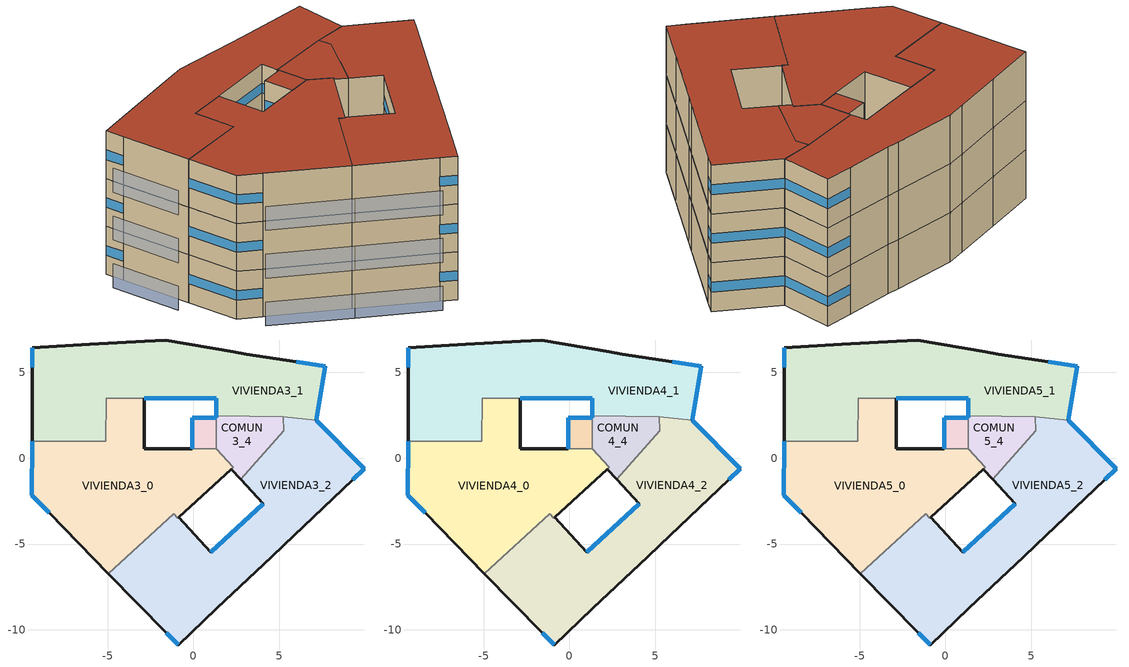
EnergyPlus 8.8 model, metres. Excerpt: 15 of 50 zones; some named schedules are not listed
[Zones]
VIVIENDA3_0
 floor outside (Project Floor): 1.32,0.54 2.31,-0.54 2.2,-0.64 -0.86,-3.45 -0.92,-3.5 -1.16,-3.23 -4.96,-6.72 -8.4,-3.19 -9.41,-2.16 -9.4,0.99 -5.1,0.97 -5.09,3.5 -2.86,3.49 -2.86,0.54 -0.08,0.54 z6
 wall outside (Project Partition): -0.86,-3.45 2.2,-0.64 / -0.08,0.54 -2.86,0.54 -2.86,3.49 / -9.4,0.99 -9.41,-2.16 -8.4,-3.19 -4.96,-6.72 z6:9
 wall to VIVIENDA3_2 (Project Partition): -4.96,-6.72 -1.16,-3.23 -0.92,-3.5 -0.86,-3.45 z6:9
 wall to COMUN3_4 (Project Partition): 2.2,-0.64 2.31,-0.54 1.32,0.54 z6:9
 wall to COMUN3_3 (Project Partition): 1.32,0.54 -0.08,0.54 z6:9
 wall to VIVIENDA3_1 (Project Partition): -2.86,3.49 -5.09,3.5 -5.1,0.97 -9.4,0.99 z6:9
 window (Project External Window): -9.4,0.99 -9.41,-2.16 / -9.41,-2.16 -8.4,-3.19 z7.2:7.8
 roof outside (Project Flat Roof): -0.86,-3.45 2.2,-0.64 2.31,-0.54 1.32,0.54 -0.08,0.54 -2.86,0.54 -2.86,3.49 -5.09,3.5 -5.1,0.97 -9.4,0.99 -9.41,-2.16 -8.4,-3.19 -4.96,-6.72 -1.16,-3.23 -0.92,-3.5 z9
VIVIENDA3_1
 floor outside (Project Floor): 7.68,5.34 7.15,2.22 5.22,2.42 1.32,2.48 1.32,3.49 -2.86,3.49 -5.09,3.5 -5.1,0.97 -9.4,0.99 -9.38,5.29 -9.38,6.42 -6.05,6.62 -2.83,6.81 -1.62,6.88 2.31,6.19 3.07,6.06 5.97,5.6 z6
 wall outside (Project Partition): -2.86,3.49 1.32,3.49 1.32,2.48 / 7.15,2.22 7.68,5.34 5.97,5.6 3.07,6.06 2.31,6.19 -1.62,6.88 -2.83,6.81 -6.05,6.62 -9.38,6.42 -9.38,5.29 -9.4,0.99 z6:9
 wall to COMUN3_4 (Project Partition): 1.32,2.48 5.22,2.42 z6:9
 wall to VIVIENDA3_2 (Project Partition): 5.22,2.42 7.15,2.22 z6:9
 window (Project External Window): -2.85,3.49 1.32,3.49 / 1.32,3.49 1.32,2.48 / 7.15,2.22 7.68,5.34 / 7.68,5.34 5.98,5.6 / -9.38,6.42 -9.38,5.29 z7.2:7.8
 roof outside (Project Flat Roof): 7.15,2.22 7.68,5.34 5.97,5.6 3.07,6.06 2.31,6.19 -1.62,6.88 -2.83,6.81 -6.05,6.62 -9.38,6.42 -9.38,5.29 -9.4,0.99 -5.1,0.97 -5.09,3.5 -2.86,3.49 1.32,3.49 1.32,2.48 5.22,2.42 z9
VIVIENDA3_2
 floor outside (Project Floor): 7.15,2.22 9.93,-0.63 9.28,-1.25 5.26,-5.06 4.54,-5.74 1.36,-8.75 -0.89,-10.88 -1.59,-10.16 -4.96,-6.72 -1.16,-3.23 -0.92,-3.5 -0.86,-3.45 1,-5.47 4.06,-2.66 2.74,-1.23 5.25,1.6 5.22,2.42 z6
 wall outside (Project Partition): -4.96,-6.72 -1.59,-10.16 -0.89,-10.88 1.36,-8.75 4.54,-5.74 5.26,-5.06 9.28,-1.25 9.93,-0.63 7.15,2.22 / 2.74,-1.23 4.06,-2.66 1,-5.47 -0.86,-3.45 z6:9
 wall to COMUN3_4 (Project Partition): 5.22,2.42 5.25,1.6 2.74,-1.23 z6:9
 window (Project External Window): -1.59,-10.16 -0.89,-10.88 / 9.28,-1.25 9.93,-0.63 / 9.93,-0.63 7.16,2.22 / 4.06,-2.66 1.01,-5.47 z7.2:7.8
 roof outside (Project Flat Roof): 4.54,-5.74 5.26,-5.06 9.28,-1.25 9.93,-0.63 7.15,2.22 5.22,2.42 5.25,1.6 2.74,-1.23 4.06,-2.66 1,-5.47 -0.86,-3.45 -0.92,-3.5 -1.16,-3.23 -4.96,-6.72 -1.59,-10.16 -0.89,-10.88 1.36,-8.75 z9
COMUN3_3
 floor outside (Project Floor): 1.32,2.36 1.32,0.54 -0.08,0.54 -0.08,2.36 z6
 wall outside (Project Partition): 1.32,2.36 -0.08,2.36 -0.08,0.54 z6:9
 wall to COMUN3_4 (Project Partition): 1.32,0.54 1.32,2.36 z6:9
 window (Project External Window): 1.32,2.36 -0.07,2.36 / -0.08,2.36 -0.08,0.54 z7.2:7.8
 roof outside (Project Flat Roof): 1.32,0.54 1.32,2.36 -0.08,2.36 -0.08,0.54 z9
COMUN3_4
 floor outside (Project Floor): 5.22,2.42 5.25,1.6 2.74,-1.23 2.2,-0.64 2.31,-0.54 1.32,0.54 1.32,2.36 1.32,2.48 z6
 wall outside (Project Partition): 2.2,-0.64 2.74,-1.23 / 1.32,2.48 1.32,2.36 z6:9
 window (Project External Window): 1.32,2.48 1.32,2.36 z7.2:7.8
 roof outside (Project Flat Roof): 2.74,-1.23 5.25,1.6 5.22,2.42 1.32,2.48 1.32,2.36 1.32,0.54 2.31,-0.54 2.2,-0.64 z9
VIVIENDA4_0
 floor outside (Project Floor): 1.32,0.54 2.31,-0.54 2.2,-0.64 -0.86,-3.45 -0.92,-3.5 -1.16,-3.23 -4.96,-6.72 -8.4,-3.19 -9.41,-2.16 -9.4,0.99 -5.1,0.97 -5.09,3.5 -2.86,3.49 -2.86,0.54 -0.08,0.54 z9
 wall outside (Project Partition): -0.86,-3.45 2.2,-0.64 / -0.08,0.54 -2.86,0.54 -2.86,3.49 / -9.4,0.99 -9.41,-2.16 -8.4,-3.19 -4.96,-6.72 z9:12
 wall to VIVIENDA4_2 (Project Partition): -4.96,-6.72 -1.16,-3.23 -0.92,-3.5 -0.86,-3.45 z9:12
 wall to COMUN4_4 (Project Partition): 2.2,-0.64 2.31,-0.54 1.32,0.54 z9:12
 wall to COMUN4_3 (Project Partition): 1.32,0.54 -0.08,0.54 z9:12
 wall to VIVIENDA4_1 (Project Partition): -2.86,3.49 -5.09,3.5 -5.1,0.97 -9.4,0.99 z9:12
 window (Project External Window): -9.4,0.99 -9.41,-2.16 / -9.41,-2.16 -8.4,-3.19 z10.2:10.8
 roof outside (Project Flat Roof): -0.86,-3.45 2.2,-0.64 2.31,-0.54 1.32,0.54 -0.08,0.54 -2.86,0.54 -2.86,3.49 -5.09,3.5 -5.1,0.97 -9.4,0.99 -9.41,-2.16 -8.4,-3.19 -4.96,-6.72 -1.16,-3.23 -0.92,-3.5 z12
VIVIENDA4_1
 floor outside (Project Floor): 7.68,5.34 7.15,2.22 5.22,2.42 1.32,2.48 1.32,3.49 -2.86,3.49 -5.09,3.5 -5.1,0.97 -9.4,0.99 -9.38,5.29 -9.38,6.42 -6.05,6.62 -2.83,6.81 -1.62,6.88 2.31,6.19 3.07,6.06 5.97,5.6 z9
 wall outside (Project Partition): -2.86,3.49 1.32,3.49 1.32,2.48 / 7.15,2.22 7.68,5.34 5.97,5.6 3.07,6.06 2.31,6.19 -1.62,6.88 -2.83,6.81 -6.05,6.62 -9.38,6.42 -9.38,5.29 -9.4,0.99 z9:12
 wall to COMUN4_4 (Project Partition): 1.32,2.48 5.22,2.42 z9:12
 wall to VIVIENDA4_2 (Project Partition): 5.22,2.42 7.15,2.22 z9:12
 window (Project External Window): -2.85,3.49 1.32,3.49 / 1.32,3.49 1.32,2.48 / 7.15,2.22 7.68,5.34 / 7.68,5.34 5.98,5.6 / -9.38,6.42 -9.38,5.29 z10.2:10.8
 roof outside (Project Flat Roof): 7.15,2.22 7.68,5.34 5.97,5.6 3.07,6.06 2.31,6.19 -1.62,6.88 -2.83,6.81 -6.05,6.62 -9.38,6.42 -9.38,5.29 -9.4,0.99 -5.1,0.97 -5.09,3.5 -2.86,3.49 1.32,3.49 1.32,2.48 5.22,2.42 z12
VIVIENDA4_2
 floor outside (Project Floor): 7.15,2.22 9.93,-0.63 9.28,-1.25 5.26,-5.06 4.54,-5.74 1.36,-8.75 -0.89,-10.88 -1.59,-10.16 -4.96,-6.72 -1.16,-3.23 -0.92,-3.5 -0.86,-3.45 1,-5.47 4.06,-2.66 2.74,-1.23 5.25,1.6 5.22,2.42 z9
 wall outside (Project Partition): -4.96,-6.72 -1.59,-10.16 -0.89,-10.88 1.36,-8.75 4.54,-5.74 5.26,-5.06 9.28,-1.25 9.93,-0.63 7.15,2.22 / 2.74,-1.23 4.06,-2.66 1,-5.47 -0.86,-3.45 z9:12
 wall to COMUN4_4 (Project Partition): 5.22,2.42 5.25,1.6 2.74,-1.23 z9:12
 window (Project External Window): -1.59,-10.16 -0.89,-10.88 / 9.28,-1.25 9.93,-0.63 / 9.93,-0.63 7.16,2.22 / 4.06,-2.66 1.01,-5.47 z10.2:10.8
 roof outside (Project Flat Roof): 4.54,-5.74 5.26,-5.06 9.28,-1.25 9.93,-0.63 7.15,2.22 5.22,2.42 5.25,1.6 2.74,-1.23 4.06,-2.66 1,-5.47 -0.86,-3.45 -0.92,-3.5 -1.16,-3.23 -4.96,-6.72 -1.59,-10.16 -0.89,-10.88 1.36,-8.75 z12
COMUN4_3
 floor outside (Project Floor): 1.32,2.36 1.32,0.54 -0.08,0.54 -0.08,2.36 z9
 wall outside (Project Partition): 1.32,2.36 -0.08,2.36 -0.08,0.54 z9:12
 wall to COMUN4_4 (Project Partition): 1.32,0.54 1.32,2.36 z9:12
 window (Project External Window): 1.32,2.36 -0.07,2.36 / -0.08,2.36 -0.08,0.54 z10.2:10.8
 roof outside (Project Flat Roof): 1.32,0.54 1.32,2.36 -0.08,2.36 -0.08,0.54 z12
COMUN4_4
 floor outside (Project Floor): 5.22,2.42 5.25,1.6 2.74,-1.23 2.2,-0.64 2.31,-0.54 1.32,0.54 1.32,2.36 1.32,2.48 z9
 wall outside (Project Partition): 2.2,-0.64 2.74,-1.23 / 1.32,2.48 1.32,2.36 z9:12
 window (Project External Window): 1.32,2.48 1.32,2.36 z10.2:10.8
 roof outside (Project Flat Roof): 2.74,-1.23 5.25,1.6 5.22,2.42 1.32,2.48 1.32,2.36 1.32,0.54 2.31,-0.54 2.2,-0.64 z12
VIVIENDA5_0
 floor outside (Project Floor): 1.32,0.54 2.31,-0.54 2.2,-0.64 -0.86,-3.45 -0.92,-3.5 -1.16,-3.23 -4.96,-6.72 -8.4,-3.19 -9.41,-2.16 -9.4,0.99 -5.1,0.97 -5.09,3.5 -2.86,3.49 -2.86,0.54 -0.08,0.54 z12
 wall outside (Project Partition): -0.86,-3.45 2.2,-0.64 / -0.08,0.54 -2.86,0.54 -2.86,3.49 / -9.4,0.99 -9.41,-2.16 -8.4,-3.19 -4.96,-6.72 z12:15
 wall to VIVIENDA5_2 (Project Partition): -4.96,-6.72 -1.16,-3.23 -0.92,-3.5 -0.86,-3.45 z12:15
 wall to COMUN5_4 (Project Partition): 2.2,-0.64 2.31,-0.54 1.32,0.54 z12:15
 wall to COMUN5_3 (Project Partition): 1.32,0.54 -0.08,0.54 z12:15
 wall to VIVIENDA5_1 (Project Partition): -2.86,3.49 -5.09,3.5 -5.1,0.97 -9.4,0.99 z12:15
 window (Project External Window): -9.4,0.99 -9.41,-2.16 / -9.41,-2.16 -8.4,-3.19 z13.2:13.8
 roof outside (Project Flat Roof): -0.86,-3.45 2.2,-0.64 2.31,-0.54 1.32,0.54 -0.08,0.54 -2.86,0.54 -2.86,3.49 -5.09,3.5 -5.1,0.97 -9.4,0.99 -9.41,-2.16 -8.4,-3.19 -4.96,-6.72 -1.16,-3.23 -0.92,-3.5 z15
VIVIENDA5_1
 floor outside (Project Floor): 7.68,5.34 7.15,2.22 5.22,2.42 1.32,2.48 1.32,3.49 -2.86,3.49 -5.09,3.5 -5.1,0.97 -9.4,0.99 -9.38,5.29 -9.38,6.42 -6.05,6.62 -2.83,6.81 -1.62,6.88 2.31,6.19 3.07,6.06 5.97,5.6 z12
 wall outside (Project Partition): -2.86,3.49 1.32,3.49 1.32,2.48 / 7.15,2.22 7.68,5.34 5.97,5.6 3.07,6.06 2.31,6.19 -1.62,6.88 -2.83,6.81 -6.05,6.62 -9.38,6.42 -9.38,5.29 -9.4,0.99 z12:15
 wall to COMUN5_4 (Project Partition): 1.32,2.48 5.22,2.42 z12:15
 wall to VIVIENDA5_2 (Project Partition): 5.22,2.42 7.15,2.22 z12:15
 window (Project External Window): -2.85,3.49 1.32,3.49 / 1.32,3.49 1.32,2.48 / 7.15,2.22 7.68,5.34 / 7.68,5.34 5.98,5.6 / -9.38,6.42 -9.38,5.29 z13.2:13.8
 roof outside (Project Flat Roof): 7.15,2.22 7.68,5.34 5.97,5.6 3.07,6.06 2.31,6.19 -1.62,6.88 -2.83,6.81 -6.05,6.62 -9.38,6.42 -9.38,5.29 -9.4,0.99 -5.1,0.97 -5.09,3.5 -2.86,3.49 1.32,3.49 1.32,2.48 5.22,2.42 z15
VIVIENDA5_2
 floor outside (Project Floor): 7.15,2.22 9.93,-0.63 9.28,-1.25 5.26,-5.06 4.54,-5.74 1.36,-8.75 -0.89,-10.88 -1.59,-10.16 -4.96,-6.72 -1.16,-3.23 -0.92,-3.5 -0.86,-3.45 1,-5.47 4.06,-2.66 2.74,-1.23 5.25,1.6 5.22,2.42 z12
 wall outside (Project Partition): -4.96,-6.72 -1.59,-10.16 -0.89,-10.88 1.36,-8.75 4.54,-5.74 5.26,-5.06 9.28,-1.25 9.93,-0.63 7.15,2.22 / 2.74,-1.23 4.06,-2.66 1,-5.47 -0.86,-3.45 z12:15
 wall to COMUN5_4 (Project Partition): 5.22,2.42 5.25,1.6 2.74,-1.23 z12:15
 window (Project External Window): -1.59,-10.16 -0.89,-10.88 / 9.28,-1.25 9.93,-0.63 / 9.93,-0.63 7.16,2.22 / 4.06,-2.66 1.01,-5.47 z13.2:13.8
 roof outside (Project Flat Roof): 4.54,-5.74 5.26,-5.06 9.28,-1.25 9.93,-0.63 7.15,2.22 5.22,2.42 5.25,1.6 2.74,-1.23 4.06,-2.66 1,-5.47 -0.86,-3.45 -0.92,-3.5 -1.16,-3.23 -4.96,-6.72 -1.59,-10.16 -0.89,-10.88 1.36,-8.75 z15
COMUN5_3
 floor outside (Project Floor): 1.32,2.36 1.32,0.54 -0.08,0.54 -0.08,2.36 z12
 wall outside (Project Partition): 1.32,2.36 -0.08,2.36 -0.08,0.54 z12:15
 wall to COMUN5_4 (Project Partition): 1.32,0.54 1.32,2.36 z12:15
 window (Project External Window): 1.32,2.36 -0.07,2.36 / -0.08,2.36 -0.08,0.54 z13.2:13.8
 roof outside (Project Flat Roof): 1.32,0.54 1.32,2.36 -0.08,2.36 -0.08,0.54 z15
COMUN5_4
 floor outside (Project Floor): 5.22,2.42 5.25,1.6 2.74,-1.23 2.2,-0.64 2.31,-0.54 1.32,0.54 1.32,2.36 1.32,2.48 z12
 wall outside (Project Partition): 2.2,-0.64 2.74,-1.23 / 1.32,2.48 1.32,2.36 z12:15
 window (Project External Window): 1.32,2.48 1.32,2.36 z13.2:13.8
 roof outside (Project Flat Roof): 2.74,-1.23 5.25,1.6 5.22,2.42 1.32,2.48 1.32,2.36 1.32,0.54 2.31,-0.54 2.2,-0.64 z15
shading: -9.12,-3.89 -5.69,-7.39 / -5.69,-7.39 -2.3,-10.86 / -1.59,-10.16 -4.96,-6.72 / -4.96,-6.72 -8.4,-3.19 / -10.38,5.29 -10.4,0.99 z12:13.5; -9.12,-3.89 -5.69,-7.39 / -5.69,-7.39 -2.3,-10.86 / -1.59,-10.16 -4.96,-6.72 / -4.96,-6.72 -8.4,-3.19 / -10.38,5.29 -10.4,0.99 z9:10.5; -9.12,-3.89 -5.69,-7.39 / -5.69,-7.39 -2.3,-10.86 / -1.59,-10.16 -4.96,-6.72 / -4.96,-6.72 -8.4,-3.19 / -10.38,5.29 -10.4,0.99 z6:7.5
[Building]
bcn: North Axis=0; Terrain=City; Solar Distribution=FullInteriorAndExteriorWithReflections
[Site:Location]
BARCELONA	ESP: Latitude=41.28; Longitude=2.07; Time Zone=1; Elevation=6
[SizingPeriod:DesignDay] Day of Month=21; DryBulb Temperature Range Modifier Type=DefaultMultipliers; Barometric Pressure=101253; Rain Indicator=No; Snow Indicator=No; Daylight Saving Time Indicator=No
Name | Month | Day Type | Maximum DryBulb Temperature | Daily DryBulb Temperature Range | Humidity Condition Type | Wetbulb or DewPoint at Maximum DryBulb | Wind Speed | Wind Direction | Solar Model Indicator | Sky Clearness | ASHRAE Clear Sky Optical Depth for Beam Irradiance taub | ASHRAE Clear Sky Optical Depth for Diffuse Irradiance taud
BARCELONA Ann Htg 99.6% Condns DB | 1 | WinterDesignDay | 0.9 | 0 | Wetbulb | 0.9 | 4.3 | 350 | ASHRAEClearSky | 0
BARCELONA Ann Hum_n 99.6% Condns DP=>MCDB | 1 | WinterDesignDay | 5.5 | 0 | Dewpoint | -7.1 | 4.3 | 350 | ASHRAEClearSky | 0
BARCELONA Ann Htg Wind 99.6% Condns WS=>MCDB | 1 | WinterDesignDay | 11.2 | 0 | Wetbulb | 11.2 | 10.9 | 350 | ASHRAEClearSky | 0
BARCELONA Ann Clg .4% Condns DB=>MWB | 8 | SummerDesignDay | 30.2 | 7.7 | Wetbulb | 23.8 | 4.4 | 210 | ASHRAETau |  | 0.492 | 1.927
[MATERIAL]
DefaultMaterial: Roughness=Rough; Thickness=0.1; Conductivity=0.1; Density=1000; Specific Heat=1000; Thermal Absorptance=0.9; Solar Absorptance=0.7; Visible Absorptance=0.7
[WINDOWMATERIAL:SIMPLEGLAZINGSYSTEM]
DefaultGlazing: UFactor=2.7; Solar Heat Gain Coefficient=0.763; Visible Transmittance=0.8
[CONSTRUCTION]
Project Partition; Project Floor; Project Flat Roof: DefaultMaterial
Project External Window: DefaultGlazing
[ZONE] Type=1; Multiplier=1; Ceiling Height=autocalculate; Volume=autocalculate; Floor Area=autocalculate; Part of Total Floor Area=Yes
VIVIENDA5_0; VIVIENDA5_1; VIVIENDA5_2; COMUN5_3; COMUN5_4; VIVIENDA4_0; VIVIENDA4_1; VIVIENDA4_2; COMUN4_3; COMUN4_4; VIVIENDA3_0; VIVIENDA3_1; VIVIENDA3_2; COMUN3_3; COMUN3_4
[PEOPLE] Number of People Schedule=MidriseApartment Apartment Occ; Number of People Calculation Method=People/Area; People per Zone Floor Area=0.0283092; Fraction Radiant=0.3; Sensible Heat Fraction=autocalculate; Activity Level Schedule=MidriseApartment Activity; Carbon Dioxide Generation Rate=3.82e-08; Enable ASHRAE 55 Comfort Warnings=No; Mean Radiant Temperature Calculation Type=ZoneAveraged; Clothing Insulation Calculation Method=ClothingInsulationSchedule
Name | Zone or ZoneList
vivienda5_0People | vivienda5_0
vivienda5_1People | vivienda5_1
vivienda5_2People | vivienda5_2
vivienda4_0People | vivienda4_0
vivienda4_1People | vivienda4_1
vivienda4_2People | vivienda4_2
vivienda3_0People | vivienda3_0
vivienda3_1People | vivienda3_1
vivienda3_2People | vivienda3_2
[LIGHTS] Design Level Calculation Method=Watts/Area; Return Air Fraction=0; Fraction Radiant=0; Fraction Visible=0; Fraction Replaceable=1; EndUse Subcategory=General; Return Air Fraction Calculated from Plenum Temperature=No; Return Air Fraction Function of Plenum Temperature Coefficient 1=0; Return Air Fraction Function of Plenum Temperature Coefficient 2=0
Name | Zone or ZoneList | Schedule | Watts per Zone Floor Area
vivienda5_0Lights | vivienda5_0 | MidriseApartment Apartment Light | 11.8404
vivienda5_1Lights | vivienda5_1 | MidriseApartment Apartment Light | 11.8404
vivienda5_2Lights | vivienda5_2 | MidriseApartment Apartment Light | 11.8404
comun5_3Lights | comun5_3 | MidriseApartment Corridor Light | 5.38198
comun5_4Lights | comun5_4 | MidriseApartment Corridor Light | 5.38198
vivienda4_0Lights | vivienda4_0 | MidriseApartment Apartment Light | 11.8404
vivienda4_1Lights | vivienda4_1 | MidriseApartment Apartment Light | 11.8404
vivienda4_2Lights | vivienda4_2 | MidriseApartment Apartment Light | 11.8404
comun4_3Lights | comun4_3 | MidriseApartment Corridor Light | 5.38198
comun4_4Lights | comun4_4 | MidriseApartment Corridor Light | 5.38198
vivienda3_0Lights | vivienda3_0 | MidriseApartment Apartment Light | 11.8404
vivienda3_1Lights | vivienda3_1 | MidriseApartment Apartment Light | 11.8404
vivienda3_2Lights | vivienda3_2 | MidriseApartment Apartment Light | 11.8404
comun3_3Lights | comun3_3 | MidriseApartment Corridor Light | 5.38198
comun3_4Lights | comun3_4 | MidriseApartment Corridor Light | 5.38198
[ELECTRICEQUIPMENT] Schedule=MidriseApartment Apartment Equip; Design Level Calculation Method=Watts/Area; Watts per Zone Floor Area=3.87503; Fraction Latent=0; Fraction Radiant=0; Fraction Lost=0; EndUse Subcategory=ElectricEquipment
Name | Zone or ZoneList
vivienda5_0ElectricEquipment | vivienda5_0
vivienda5_1ElectricEquipment | vivienda5_1
vivienda5_2ElectricEquipment | vivienda5_2
vivienda4_0ElectricEquipment | vivienda4_0
vivienda4_1ElectricEquipment | vivienda4_1
vivienda4_2ElectricEquipment | vivienda4_2
vivienda3_0ElectricEquipment | vivienda3_0
vivienda3_1ElectricEquipment | vivienda3_1
vivienda3_2ElectricEquipment | vivienda3_2
[ZONEINFILTRATION:DESIGNFLOWRATE] Schedule=MidriseApartment Infil; Design Flow Rate Calculation Method=Flow/Area; Flow per Zone Floor Area=0.000226568; Constant Term Coefficient=1; Temperature Term Coefficient=0; Velocity Term Coefficient=0; Velocity Squared Term Coefficient=0
Name | Zone or ZoneList
vivienda5_0ZoneInfiltration | vivienda5_0
vivienda5_1ZoneInfiltration | vivienda5_1
vivienda5_2ZoneInfiltration | vivienda5_2
comun5_3ZoneInfiltration | comun5_3
comun5_4ZoneInfiltration | comun5_4
vivienda4_0ZoneInfiltration | vivienda4_0
vivienda4_1ZoneInfiltration | vivienda4_1
vivienda4_2ZoneInfiltration | vivienda4_2
comun4_3ZoneInfiltration | comun4_3
comun4_4ZoneInfiltration | comun4_4
vivienda3_0ZoneInfiltration | vivienda3_0
vivienda3_1ZoneInfiltration | vivienda3_1
vivienda3_2ZoneInfiltration | vivienda3_2
comun3_3ZoneInfiltration | comun3_3
comun3_4ZoneInfiltration | comun3_4
[Schedule:Week:Daily]
SCHEDULE:WEEK:DAILY {CBC3552E-49ED-41B8-A399-ECD5E7AECDB9}: MidriseApartment Corridor Light Default Schedule, MidriseApartment Corridor Light Default Schedule, MidriseApartment Corridor Light Default Schedule, MidriseApartment Corridor Light Default Schedule, MidriseApartment Corridor Light Default Schedule, MidriseApartment Corridor Light Default Schedule, MidriseApartment Corridor Light Default Schedule, MidriseApartment Corridor Light Default Schedule, MidriseApartment Corridor Light Summer Design Day, MidriseApartment Corridor Light Winter Design Day, MidriseApartment Corridor Light Default Schedule, MidriseApartment Corridor Light Default Schedule
SCHEDULE:WEEK:DAILY {4E5573DE-4297-45A0-9D21-9559A796CC95}: MidriseApartment Apartment Occ Default Schedule, MidriseApartment Apartment Occ Default Schedule, MidriseApartment Apartment Occ Default Schedule, MidriseApartment Apartment Occ Default Schedule, MidriseApartment Apartment Occ Default Schedule, MidriseApartment Apartment Occ Default Schedule, MidriseApartment Apartment Occ Default Schedule, MidriseApartment Apartment Occ Default Schedule, MidriseApartment Apartment Occ Summer Design Day, MidriseApartment Apartment Occ Winter Design Day, MidriseApartment Apartment Occ Default Schedule, MidriseApartment Apartment Occ Default Schedule
SCHEDULE:WEEK:DAILY {9C0406D9-E4D3-4426-BF7F-223E9201C084}: MidriseApartment Apartment Light Default Schedule, MidriseApartment Apartment Light Default Schedule, MidriseApartment Apartment Light Default Schedule, MidriseApartment Apartment Light Default Schedule, MidriseApartment Apartment Light Default Schedule, MidriseApartment Apartment Light Default Schedule, MidriseApartment Apartment Light Default Schedule, MidriseApartment Apartment Light Default Schedule, MidriseApartment Apartment Light Summer Design Day, MidriseApartment Apartment Light Winter Design Day, MidriseApartment Apartment Light Default Schedule, MidriseApartment Apartment Light Default Schedule
SCHEDULE:WEEK:DAILY {209DD2E3-012E-4D8D-9BEC-2729F2339963}: MidriseApartment Apartment Equip Default Schedule, MidriseApartment Apartment Equip Default Schedule, MidriseApartment Apartment Equip Default Schedule, MidriseApartment Apartment Equip Default Schedule, MidriseApartment Apartment Equip Default Schedule, MidriseApartment Apartment Equip Default Schedule, MidriseApartment Apartment Equip Default Schedule, MidriseApartment Apartment Equip Default Schedule, MidriseApartment Apartment Equip Summer Design Day, MidriseApartment Apartment Equip Winter Design Day, MidriseApartment Apartment Equip Default Schedule, MidriseApartment Apartment Equip Default Schedule
SCHEDULE:WEEK:DAILY {FDB76EC8-7C93-4E32-825E-2E157AFA2A94}: MidriseApartment Activity Default Schedule, MidriseApartment Activity Default Schedule, MidriseApartment Activity Default Schedule, MidriseApartment Activity Default Schedule, MidriseApartment Activity Default Schedule, MidriseApartment Activity Default Schedule, MidriseApartment Activity Default Schedule, MidriseApartment Activity Default Schedule, MidriseApartment Activity Summer Design Day, MidriseApartment Activity Winter Design Day, MidriseApartment Activity Default Schedule, MidriseApartment Activity Default Schedule
[Schedule:Year]
MIDRISEAPARTMENT CORRIDOR LIGHT: Schedule:Week:Daily {cbc3552e-49ed-41b8-a399-ecd5e7aecdb9}, 1, 1, 12, 31
MIDRISEAPARTMENT INFIL: Schedule:Week:Daily {1b2951d3-8a6d-40b0-a578-f54d283818bd}, 1, 1, 12, 31
MIDRISEAPARTMENT APARTMENT OCC: Schedule:Week:Daily {4e5573de-4297-45a0-9d21-9559a796cc95}, 1, 1, 12, 31
MIDRISEAPARTMENT APARTMENT LIGHT: Schedule:Week:Daily {9c0406d9-e4d3-4426-bf7f-223e9201c084}, 1, 1, 12, 31
MIDRISEAPARTMENT APARTMENT EQUIP: Schedule:Week:Daily {209dd2e3-012e-4d8d-9bec-2729f2339963}, 1, 1, 12, 31
MIDRISEAPARTMENT ACTIVITY: Schedule:Week:Daily {fdb76ec8-7c93-4e32-825e-2e157afa2a94}, 1, 1, 12, 31
